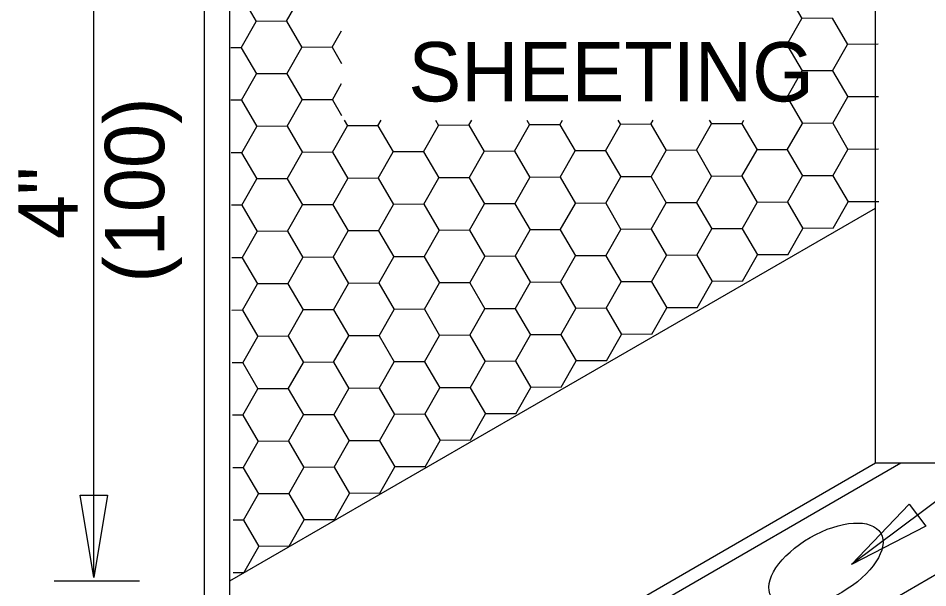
# Model space of a CAD drawing. Extents: x 0.5 to 16.4, y -4.8 to 9.3.
# Drawn here: x 8.524 to 9.904, y -2.843 to -1.979 of the extents above; entities that cross this region are included whole.
import ezdxf

# ---------------------------------------------------------------- set-up
doc = ezdxf.new("R2010")
doc.units = 0
for name, color, linetype in [('SD_P_Dimension Lines', 7, 'Continuous'), ('SD_P_Dimension Text', 7, 'Continuous'), ('SD_P_Prop Object Lines', 7, 'Continuous'), ('SD_X_Exist Object Lines', 7, 'Continuous')]:
    doc.layers.add(name, color=color, linetype=linetype)

msp = doc.modelspace()

# ---------------------------------------------------------------- linework, layer by layer
at = {"layer": 'SD_P_Dimension Lines'}
for p, q in [((8.6391, -2.8276), (8.6391, -1.58)), ((10.4338, -2.3243), (9.7887, -2.8082)), ((8.5791, -2.8329), (8.7085, -2.8329))]:
    msp.add_line(p, q, dxfattribs=at)
for points in [[(8.6599, -2.7026), (8.6391, -2.8276), (8.6183, -2.7026)], [(9.9012, -2.7499), (9.7887, -2.8082), (9.8762, -2.7166)]]:
    msp.add_lwpolyline(points, close=True, dxfattribs=at)
at = {"layer": 'SD_P_Prop Object Lines'}
for p, q in [((9.8251, -2.6538), (9.8251, -1.031)), ((8.8071, -3.2305), (8.8071, -1.5966)), ((8.8455, -3.2305), (8.8455, -1.5966)), ((8.8455, -2.8329), (9.8251, -2.2674)), ((8.8455, -3.2194), (9.8251, -2.6538)), ((8.8648, -3.2305), (9.8635, -2.6538)), ((9.8251, -2.6538), (10.1746, -2.6538)), ((9.1442, -3.2689), (10.1785, -2.6718))]:
    msp.add_line(p, q, dxfattribs=at)
msp.add_ellipse((9.7498, -2.8087), major_axis=(0.0832, 0.0481), ratio=0.5, dxfattribs=at)
at = {"layer": 'SD_X_Exist Object Lines'}
for p, q in [((8.8622, -1.9445), (8.8854, -1.9842)), ((8.9314, -1.9839), (8.9542, -1.944)), ((9.69, -1.94), (9.7132, -1.9797)), ((8.8626, -2.0242), (8.8854, -1.9842)), ((8.9314, -1.9839), (8.8854, -1.9842)), ((8.9314, -1.9839), (8.9546, -2.0236)), ((9.6904, -2.0196), (9.7132, -1.9796)), ((9.7593, -1.9794), (9.7133, -1.9796)), ((9.7592, -1.9794), (9.7825, -2.0191)), ((9.0006, -2.0234), (9.0149, -1.9983)), ((8.8626, -2.0241), (8.8467, -2.0242)), ((8.8626, -2.0241), (8.8858, -2.0638)), ((8.9318, -2.0636), (8.9546, -2.0236)), ((9.0006, -2.0234), (8.9546, -2.0236)), ((9.0006, -2.0234), (9.0149, -2.0479)), ((9.6905, -2.0196), (9.6656, -2.0197)), ((9.6904, -2.0196), (9.7136, -2.0593)), ((9.7596, -2.059), (9.7824, -2.0191)), ((9.829, -2.0188), (9.7825, -2.0191)), ((8.863, -2.1038), (8.8858, -2.0638)), ((8.9318, -2.0636), (8.8858, -2.0638)), ((8.9318, -2.0636), (8.955, -2.1033)), ((9.6908, -2.0992), (9.7136, -2.0593)), ((9.7597, -2.059), (9.7137, -2.0593)), ((9.7596, -2.059), (9.7828, -2.0987)), ((9.001, -2.103), (9.0149, -2.0786)), ((8.863, -2.1038), (8.8471, -2.1039)), ((8.863, -2.1038), (8.8862, -2.1435)), ((8.9322, -2.1432), (8.9549, -2.1033)), ((9.001, -2.103), (8.955, -2.1032)), ((9.0009, -2.103), (9.0149, -2.1269)), ((9.6909, -2.0992), (9.6656, -2.0994)), ((9.6908, -2.0993), (9.714, -2.139)), ((9.76, -2.1387), (9.7828, -2.0987)), ((9.8294, -2.0985), (9.7829, -2.0987)), ((9.019, -2.1339), (9.0241, -2.1427)), ((9.0701, -2.1425), (9.075, -2.1339)), ((9.1574, -2.1339), (9.1621, -2.142)), ((9.2081, -2.1417), (9.2125, -2.1339)), ((9.2958, -2.1339), (9.3001, -2.1412)), ((9.3461, -2.141), (9.3501, -2.1339)), ((9.4342, -2.1339), (9.4381, -2.1405)), ((9.484, -2.1402), (9.4876, -2.1339)), ((9.5726, -2.1339), (9.576, -2.1398)), ((9.622, -2.1395), (9.6252, -2.1339)), ((9.6912, -2.1789), (9.714, -2.1389)), ((9.7601, -2.1387), (9.7141, -2.1389)), ((9.76, -2.1387), (9.7832, -2.1784)), ((8.8634, -2.1834), (8.8861, -2.1435)), ((8.9322, -2.1432), (8.8862, -2.1434)), ((8.9322, -2.1432), (8.9554, -2.1829)), ((9.0013, -2.1827), (9.0241, -2.1427)), ((9.0702, -2.1425), (9.0242, -2.1427)), ((9.0701, -2.1425), (9.0933, -2.1822)), ((9.1393, -2.1819), (9.1621, -2.142)), ((9.2081, -2.1417), (9.1621, -2.142)), ((9.2081, -2.1417), (9.2313, -2.1814)), ((9.2773, -2.1812), (9.3001, -2.1412)), ((9.3461, -2.141), (9.3001, -2.1412)), ((9.3461, -2.141), (9.3693, -2.1807)), ((9.4152, -2.1804), (9.438, -2.1405)), ((9.4841, -2.1402), (9.4381, -2.1405)), ((9.484, -2.1402), (9.5072, -2.1799)), ((9.5532, -2.1797), (9.576, -2.1397)), ((9.6221, -2.1395), (9.5761, -2.1397)), ((9.622, -2.1395), (9.6452, -2.1792)), ((9.4153, -2.1804), (9.3693, -2.1807)), ((9.4152, -2.1804), (9.4384, -2.2201)), ((9.4844, -2.2199), (9.5072, -2.1799)), ((9.5533, -2.1797), (9.5073, -2.1799)), ((9.5532, -2.1797), (9.5764, -2.2194)), ((9.6224, -2.2191), (9.6452, -2.1792)), ((9.6913, -2.1789), (9.6453, -2.1791)), ((9.6912, -2.1789), (9.7144, -2.2186)), ((9.7604, -2.2183), (9.7832, -2.1783)), ((9.8297, -2.1781), (9.7833, -2.1784)), ((8.8634, -2.1834), (8.8475, -2.1835)), ((8.8633, -2.1834), (8.8865, -2.2231)), ((8.9325, -2.2229), (8.9553, -2.1829)), ((9.0014, -2.1827), (8.9554, -2.1829)), ((9.0013, -2.1827), (9.0245, -2.2224)), ((9.0705, -2.2221), (9.0933, -2.1822)), ((9.1393, -2.1819), (9.0933, -2.1821)), ((9.1393, -2.1819), (9.1625, -2.2216)), ((9.2085, -2.2214), (9.2313, -2.1814)), ((9.2773, -2.1812), (9.2313, -2.1814)), ((9.2773, -2.1812), (9.3005, -2.2209)), ((9.3465, -2.2206), (9.3692, -2.1807)), ((9.1397, -2.2616), (9.1625, -2.2216)), ((9.2085, -2.2214), (9.1625, -2.2216)), ((9.2085, -2.2214), (9.2317, -2.2611)), ((9.2777, -2.2608), (9.3005, -2.2209)), ((9.3465, -2.2206), (9.3005, -2.2209)), ((9.3464, -2.2206), (9.3697, -2.2603)), ((9.4156, -2.2601), (9.4384, -2.2201)), ((9.4845, -2.2199), (9.4385, -2.2201)), ((9.4844, -2.2199), (9.5076, -2.2596)), ((9.5536, -2.2593), (9.5764, -2.2194)), ((9.6224, -2.2191), (9.5764, -2.2194)), ((9.6224, -2.2191), (9.6456, -2.2588)), ((9.6916, -2.2585), (9.7144, -2.2186)), ((9.7605, -2.2183), (9.7145, -2.2186)), ((9.7604, -2.2183), (9.7836, -2.258)), ((8.8637, -2.2631), (8.8865, -2.2231)), ((8.9325, -2.2229), (8.8865, -2.2231)), ((8.9325, -2.2229), (8.9557, -2.2626)), ((9.0017, -2.2623), (9.0245, -2.2223)), ((9.0705, -2.2221), (9.0246, -2.2223)), ((9.0705, -2.2221), (9.0937, -2.2618)), ((8.8637, -2.2631), (8.8478, -2.2632)), ((8.8637, -2.2631), (8.8869, -2.3028)), ((8.9329, -2.3025), (8.9557, -2.2626)), ((9.0018, -2.2623), (8.9558, -2.2625)), ((9.0017, -2.2623), (9.0249, -2.302)), ((9.0709, -2.3018), (9.0937, -2.2618)), ((9.1397, -2.2616), (9.0937, -2.2618)), ((9.1397, -2.2616), (9.1629, -2.3013)), ((9.2089, -2.301), (9.2317, -2.261)), ((9.2777, -2.2608), (9.2317, -2.261)), ((9.2777, -2.2608), (9.3009, -2.3005)), ((9.3468, -2.3003), (9.3696, -2.2603)), ((9.4157, -2.2601), (9.3697, -2.2603)), ((9.4156, -2.2601), (9.4388, -2.2998)), ((9.4848, -2.2995), (9.5076, -2.2596)), ((9.5537, -2.2593), (9.5077, -2.2596)), ((9.5536, -2.2593), (9.5768, -2.299)), ((9.6228, -2.2988), (9.6456, -2.2588)), ((9.6917, -2.2585), (9.6457, -2.2588)), ((9.6916, -2.2585), (9.7148, -2.2983)), ((9.7608, -2.2979), (9.7836, -2.258)), ((9.8301, -2.2578), (9.7837, -2.258)), ((8.8641, -2.3427), (8.8869, -2.3028)), ((8.9329, -2.3025), (8.8869, -2.3027)), ((8.9329, -2.3025), (8.9561, -2.3422)), ((9.0021, -2.3419), (9.0249, -2.302)), ((9.0709, -2.3017), (9.0249, -2.302)), ((9.0709, -2.3018), (9.0941, -2.3415)), ((9.1401, -2.3412), (9.1629, -2.3012)), ((9.2089, -2.301), (9.1629, -2.3012)), ((9.2089, -2.301), (9.2321, -2.3407)), ((9.2781, -2.3405), (9.3008, -2.3005)), ((9.3469, -2.3003), (9.3009, -2.3005)), ((9.3468, -2.3003), (9.37, -2.34)), ((9.416, -2.3397), (9.4388, -2.2997)), ((9.4849, -2.2995), (9.4389, -2.2998)), ((9.4848, -2.2995), (9.508, -2.3392)), ((9.554, -2.339), (9.5768, -2.299)), ((9.6228, -2.2988), (9.5768, -2.299)), ((9.6228, -2.2988), (9.646, -2.3385)), ((9.692, -2.3382), (9.7148, -2.2982)), ((9.7609, -2.298), (9.7149, -2.2982)), ((8.8641, -2.3427), (8.8482, -2.3428)), ((8.8641, -2.3427), (8.8873, -2.3824)), ((8.9333, -2.3822), (8.9561, -2.3422)), ((9.0021, -2.3419), (8.9561, -2.3422)), ((9.0021, -2.3419), (9.0253, -2.3817)), ((9.0713, -2.3814), (9.0941, -2.3414)), ((9.1401, -2.3412), (9.0941, -2.3414)), ((9.1401, -2.3412), (9.1633, -2.3809)), ((9.2093, -2.3806), (9.2321, -2.3407)), ((9.2781, -2.3405), (9.2321, -2.3407)), ((9.2781, -2.3405), (9.3013, -2.3802)), ((9.3472, -2.3799), (9.37, -2.3399)), ((9.4161, -2.3397), (9.3701, -2.3399)), ((9.416, -2.3397), (9.4392, -2.3794)), ((9.4852, -2.3792), (9.508, -2.3392)), ((9.554, -2.339), (9.508, -2.3392)), ((9.554, -2.339), (9.5772, -2.3787)), ((9.6232, -2.3784), (9.646, -2.3384)), ((9.692, -2.3382), (9.646, -2.3384)), ((8.8645, -2.4224), (8.8873, -2.3824)), ((8.9333, -2.3821), (8.8873, -2.3824)), ((8.9333, -2.3821), (8.9565, -2.4219)), ((9.0025, -2.4216), (9.0253, -2.3816)), ((9.0713, -2.3814), (9.0253, -2.3816)), ((9.0713, -2.3814), (9.0945, -2.4211)), ((9.1405, -2.4208), (9.1633, -2.3809)), ((9.2093, -2.3806), (9.1633, -2.3809)), ((9.2093, -2.3807), (9.2325, -2.4204)), ((9.2784, -2.4201), (9.3012, -2.3801)), ((9.3473, -2.3799), (9.3013, -2.3801)), ((9.3472, -2.3799), (9.3704, -2.4196)), ((9.4164, -2.4193), (9.4392, -2.3794)), ((9.4853, -2.3792), (9.4393, -2.3794)), ((9.4852, -2.3792), (9.5084, -2.4189)), ((9.5544, -2.4186), (9.5772, -2.3786)), ((9.6232, -2.3784), (9.5772, -2.3787)), ((8.8645, -2.4224), (8.8486, -2.4225)), ((8.8645, -2.4223), (8.8877, -2.4621)), ((8.9337, -2.4618), (8.9565, -2.4218)), ((9.0025, -2.4216), (8.9565, -2.4218)), ((9.0025, -2.4216), (9.0257, -2.4613)), ((9.0717, -2.461), (9.0945, -2.4211)), ((9.1405, -2.4208), (9.0945, -2.4211)), ((9.1405, -2.4208), (9.1637, -2.4606)), ((9.2097, -2.4603), (9.2324, -2.4203)), ((9.2785, -2.4201), (9.2325, -2.4203)), ((9.2784, -2.4201), (9.3016, -2.4598)), ((9.3476, -2.4595), (9.3704, -2.4196)), ((9.4165, -2.4194), (9.3705, -2.4196)), ((9.4164, -2.4194), (9.4396, -2.4591)), ((9.4856, -2.4588), (9.5084, -2.4188)), ((9.5544, -2.4186), (9.5084, -2.4188)), ((8.8649, -2.502), (8.8877, -2.4621)), ((8.9337, -2.4618), (8.8877, -2.462)), ((8.9337, -2.4618), (8.9569, -2.5015)), ((9.0029, -2.5012), (9.0257, -2.4613)), ((9.0717, -2.461), (9.0257, -2.4613)), ((9.0717, -2.461), (9.0949, -2.5008)), ((9.1409, -2.5005), (9.1637, -2.4605)), ((9.2097, -2.4603), (9.1637, -2.4605)), ((9.2097, -2.4603), (9.2329, -2.5)), ((9.2788, -2.4997), (9.3016, -2.4598)), ((9.3477, -2.4595), (9.3017, -2.4598)), ((9.3476, -2.4596), (9.3708, -2.4993)), ((9.4168, -2.499), (9.4396, -2.459)), ((9.4856, -2.4588), (9.4396, -2.459)), ((8.8649, -2.502), (8.849, -2.5021)), ((8.8649, -2.502), (8.8881, -2.5417)), ((8.9341, -2.5414), (8.9569, -2.5015)), ((9.0029, -2.5012), (8.9569, -2.5015)), ((9.0029, -2.5012), (9.0261, -2.541)), ((9.0721, -2.5407), (9.0949, -2.5007)), ((9.1409, -2.5005), (9.0949, -2.5007)), ((9.1409, -2.5005), (9.1641, -2.5402)), ((9.21, -2.5399), (9.2328, -2.5)), ((9.2789, -2.4997), (9.2329, -2.5)), ((9.2788, -2.4997), (9.302, -2.5395)), ((9.348, -2.5392), (9.3708, -2.4992)), ((9.4168, -2.499), (9.3709, -2.4992)), ((9.3481, -2.5392), (9.3021, -2.5394)), ((8.8653, -2.5817), (8.8881, -2.5417)), ((8.9341, -2.5414), (8.8881, -2.5417)), ((8.9341, -2.5414), (8.9573, -2.5811)), ((9.0033, -2.5809), (9.0261, -2.5409)), ((9.0721, -2.5407), (9.0261, -2.5409)), ((9.0721, -2.5407), (9.0953, -2.5804)), ((9.1413, -2.5801), (9.164, -2.5402)), ((9.2101, -2.5399), (9.1641, -2.5402)), ((9.21, -2.5399), (9.2332, -2.5797)), ((9.2792, -2.5794), (9.302, -2.5394)), ((9.0725, -2.6203), (9.0953, -2.5804)), ((9.1413, -2.5801), (9.0953, -2.5804)), ((9.1413, -2.5801), (9.1645, -2.6199)), ((9.2104, -2.6196), (9.2332, -2.5796)), ((9.2793, -2.5794), (9.2333, -2.5796)), ((8.8653, -2.5817), (8.8494, -2.5817)), ((8.8653, -2.5816), (8.8885, -2.6214)), ((8.9345, -2.6211), (8.9572, -2.5811)), ((9.0033, -2.5809), (8.9573, -2.5811)), ((9.0033, -2.5809), (9.0265, -2.6206)), ((8.8657, -2.6613), (8.8884, -2.6214)), ((8.9345, -2.6211), (8.8885, -2.6213)), ((8.9345, -2.6211), (8.9577, -2.6608)), ((9.0037, -2.6605), (9.0265, -2.6206)), ((9.0725, -2.6203), (9.0265, -2.6206)), ((9.0725, -2.6203), (9.0957, -2.66)), ((9.1416, -2.6598), (9.1644, -2.6198)), ((9.2105, -2.6196), (9.1645, -2.6198)), ((8.8657, -2.6613), (8.8498, -2.6614)), ((8.8657, -2.6613), (8.8889, -2.701)), ((8.9348, -2.7007), (8.9576, -2.6608)), ((9.0037, -2.6605), (8.9577, -2.6608)), ((9.0037, -2.6605), (9.0269, -2.7002)), ((9.0729, -2.7), (9.0956, -2.66)), ((9.1417, -2.6598), (9.0957, -2.66)), ((8.866, -2.741), (8.8888, -2.701)), ((8.9349, -2.7007), (8.8889, -2.701)), ((8.9349, -2.7007), (8.9581, -2.7404)), ((9.0041, -2.7402), (9.0269, -2.7002)), ((9.0729, -2.7), (9.0269, -2.7002)), ((8.8661, -2.7409), (8.8502, -2.741)), ((8.8661, -2.7409), (8.8893, -2.7806)), ((8.9352, -2.7804), (8.958, -2.7404)), ((9.0041, -2.7402), (8.9581, -2.7404)), ((8.8664, -2.8206), (8.8892, -2.7806)), ((8.9353, -2.7804), (8.8893, -2.7806)), ((8.8665, -2.8206), (8.8506, -2.8207))]:
    msp.add_line(p, q, dxfattribs=at)

# ---------------------------------------------------------------- texts
at = {"layer": 'SD_P_Dimension Text'}
msp.add_text('SHEETING', height=0.09, dxfattribs=at).set_placement((9.1162, -2.1056))
for s, p in [('(100)', (8.7458, -2.3806)), ('4"', (8.6143, -2.3144))]:
    msp.add_text(s, height=0.09, rotation=90, dxfattribs=at).set_placement(p)

doc.saveas('drawing.dxf')
